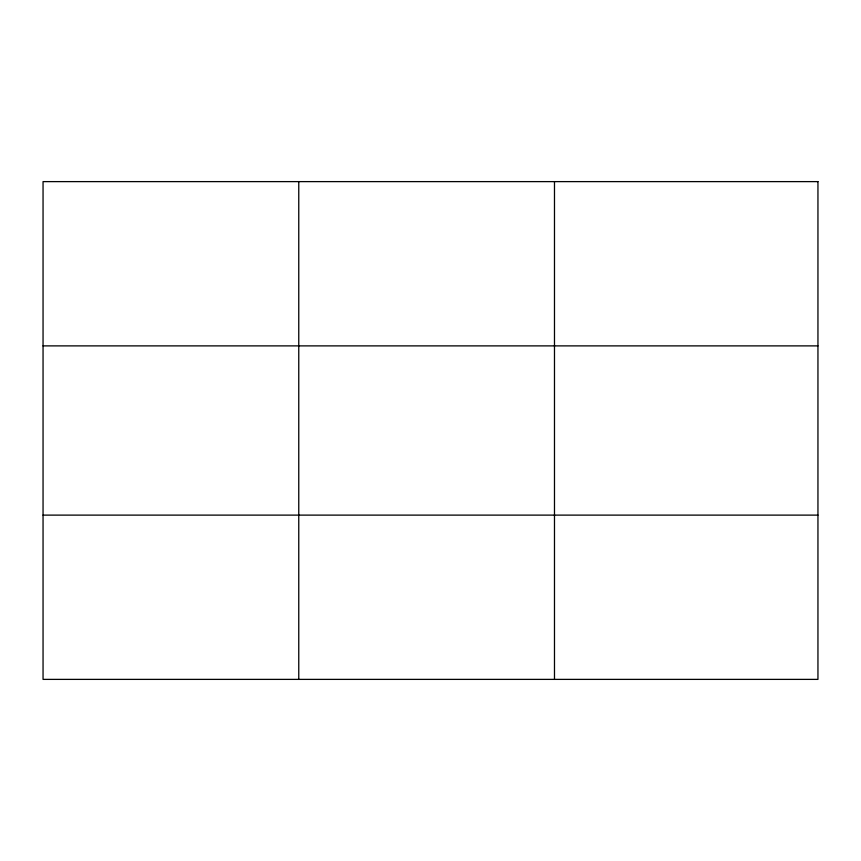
<?xml version="1.0" encoding="UTF-8"?>
<svg xmlns="http://www.w3.org/2000/svg" width="861" height="861" viewBox="0 0 861 861"><rect width="100%" height="100%" fill="white"/><g stroke="black" fill="none" stroke-linecap="round" stroke-linejoin="round"><path stroke-width="1.29" d="M298.767 181.617L298.767 679.383M554.484 181.617L554.484 679.383M43.05 345.885L817.95 345.885M43.05 515.115L817.95 515.115M817.95 181.617L817.95 679.383L43.05 679.383L43.05 181.617L817.95 181.617"/></g></svg>
